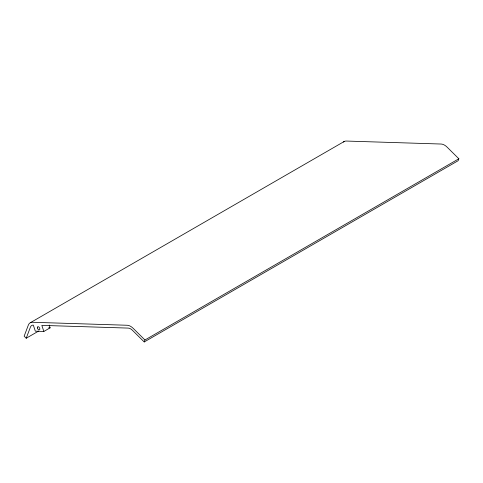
<?xml version="1.0" encoding="UTF-8"?>
<svg xmlns="http://www.w3.org/2000/svg" width="483" height="483" viewBox="0 0 483 483"><rect width="100%" height="100%" fill="white"/><g stroke="black" fill="none" stroke-linecap="round" stroke-linejoin="round"><path stroke-width="0.72" d="M43.844 331.453L41.834 325.373L128.182 328.096A7.988 4.613 60 0 1 132.505 330.348L144.218 341.952L144.96 339.99L133.242 328.386A11.097 6.406 60 0 0 127.246 325.258L32.379 322.27A11.097 6.406 60 0 0 28.346 325.077L24.15 336.186L26.221 338.233L30.411 327.13A7.988 4.613 60 0 1 33.321 325.107L35.331 331.181L43.844 331.453L50.123 327.824L49.23 325.125M343.413 142.05A11.097 6.406 60 0 1 346.269 141.048L441.136 144.037A11.097 6.406 60 0 1 447.137 147.164L458.85 158.768L458.107 160.73L144.218 341.952M30.351 322.698L344.24 141.471M26.221 338.233L38.616 331.078M144.96 339.99L458.85 158.768M48.705 327.782L50.123 327.824M37.36 327.909A1.775 1.026 60 0 0 39.443 329.829A1.775 1.026 60 0 0 38.942 327.1A1.775 1.026 60 0 0 37.36 327.909"/></g></svg>
